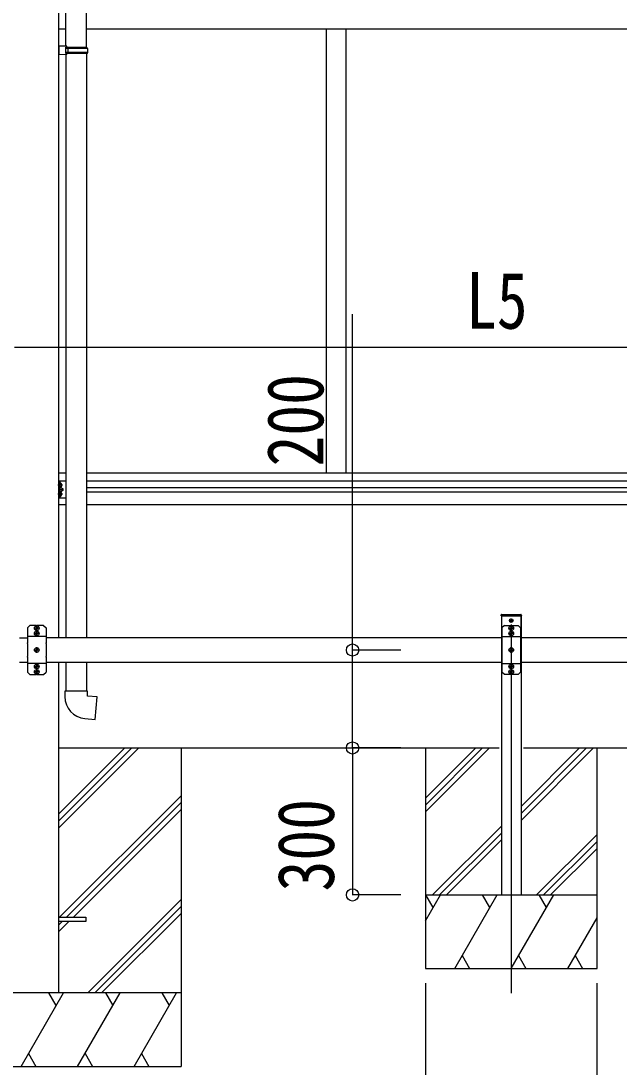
# Model space of a CAD drawing. Units: millimetres, scale not verified. Extents: x -14718 to 14718, y -10395 to 10395.
# Drawn here: x -3736 to -2515, y -5545 to -3409 of the extents above; entities that cross this region are included whole.
import ezdxf
from ezdxf.enums import TextEntityAlignment as Align

# ---------------------------------------------------------------- set-up
doc = ezdxf.new("R2010")
doc.units = ezdxf.units.MM
doc.header["$LTSCALE"] = 40
for name, color, linetype in [('0-3_YKK_12', 2, 'Continuous'), ('0-4_YKK_13', 4, 'Continuous'), ('0-5_YKK_A1', 4, 'Continuous'), ('0-6_YKK_D', 6, 'Continuous')]:
    doc.layers.add(name, color=color, linetype=linetype)
doc.styles.add('ＭＳ ゴシック', font='')
doc.styles.get('ＭＳ ゴシック').set_extended_font_data('MS Gothic')

msp = doc.modelspace()

# ---------------------------------------------------------------- linework, layer by layer
at = {"layer": '0-3_YKK_12'}
for p, q in [((-2739.23, -4633.58), (-2730.93, -4633.58)), ((-2735.08, -4637.73), (-2735.08, -4629.43)), ((-3697.84, -4649.08), (-3709.31, -4649.08)), ((-3703.58, -4654.82), (-3703.58, -4643.35)), ((-3703.58, -4665.82), (-3703.58, -4654.35)), ((-2740.81, -4649.08), (-2729.34, -4649.08)), ((-2735.08, -4641.62), (-2735.08, -5394.45)), ((-2735.08, -4654.82), (-2735.08, -4643.35)), ((-2735.08, -4665.82), (-2735.08, -4654.35)), ((-3697.84, -4660.08), (-3709.31, -4660.08)), ((-2740.81, -4660.08), (-2729.34, -4660.08)), ((-3697.84, -4693.58), (-3709.31, -4693.58)), ((-3703.58, -4699.32), (-3703.58, -4687.85)), ((-2740.81, -4693.58), (-2729.34, -4693.58)), ((-2735.08, -4699.32), (-2735.08, -4687.85)), ((-3697.84, -4727.08), (-3709.31, -4727.08)), ((-3697.84, -4738.08), (-3709.31, -4738.08)), ((-3703.58, -4732.82), (-3703.58, -4721.35)), ((-3703.58, -4743.82), (-3703.58, -4732.35)), ((-2740.81, -4727.08), (-2729.34, -4727.08)), ((-2740.81, -4738.08), (-2729.34, -4738.08)), ((-2735.08, -4732.82), (-2735.08, -4721.35)), ((-2735.08, -4743.82), (-2735.08, -4732.35))]:
    msp.add_line(p, q, dxfattribs=at)
at = {"layer": '0-4_YKK_13'}
for p, q in [((-3644.38, -3460.96), (-3644.38, -2516.83)), ((-3602.38, -3463.52), (-3602.38, -2514.27)), ((-3642.38, -3461.02), (-3658.38, -3460.55)), ((-3658.38, -3460.55), (-3658.38, -3478.49)), ((-3642.38, -3478.02), (-3658.38, -3478.49)), ((-3642.38, -3463.02), (-3644.38, -3463.02)), ((-3601.38, -3463.52), (-3644.38, -3463.52)), ((-3600.38, -3465.52), (-3644.38, -3465.52)), ((-3600.38, -3473.52), (-3644.38, -3473.52)), ((-3601.38, -3475.52), (-3644.38, -3475.52)), ((-3644.38, -3478.07), (-3644.38, -4668.58)), ((-3642.38, -3463.02), (-3642.38, -3461.02)), ((-3642.38, -3478.02), (-3642.38, -3476.02)), ((-3639.9, -3465.52), (-3639.47, -3463.52)), ((-3602.38, -3475.52), (-3602.38, -4668.58)), ((-3600.38, -3465.52), (-3601.38, -3463.52)), ((-3600.38, -3473.52), (-3601.38, -3475.52)), ((-3600.38, -3465.52), (-3600.38, -3473.52)), ((-3651, -4357.08), (-3660.88, -4357.08)), ((-3658.38, -4383.58), (-3658.38, -4348.58)), ((-3644.38, -4348.58), (-3658.38, -4348.58)), ((-3655.88, -4383.58), (-3655.88, -4348.58)), ((-3655.88, -4361.23), (-3655.88, -4352.93)), ((-3655.18, -4352.43), (-3655.38, -4352.43)), ((-3652.7, -4356.57), (-3653.5, -4356.62)), ((-3653.5, -4356.62), (-3653.5, -4357.53)), ((-3651, -4375.08), (-3660.88, -4375.08)), ((-3655.88, -4366.08), (-3648.88, -4366.08)), ((-3655.88, -4379.23), (-3655.88, -4370.92)), ((-3655.18, -4361.73), (-3655.38, -4361.73)), ((-3655.18, -4370.42), (-3655.38, -4370.42)), ((-3652.7, -4357.58), (-3653.5, -4357.53)), ((-3652.7, -4374.57), (-3653.5, -4374.62)), ((-3653.5, -4374.62), (-3653.5, -4375.52)), ((-3652.7, -4375.58), (-3653.5, -4375.52)), ((-3644.38, -4383.58), (-3658.38, -4383.58)), ((-3655.18, -4379.73), (-3655.38, -4379.73)), ((-2755.58, -4623.58), (-2755.48, -4622.02)), ((-2754.58, -4623.58), (-2755.58, -4623.58)), ((-2754.58, -4623.58), (-2715.57, -4623.58)), ((-2754.48, -4621.08), (-2715.67, -4621.08)), ((-2737.13, -4633.23), (-2737.13, -4633.93)), ((-2737.13, -4633.23), (-2735.93, -4633.23)), ((-2737.13, -4633.93), (-2735.93, -4633.93)), ((-2735.43, -4631.53), (-2734.73, -4631.53)), ((-2735.43, -4631.53), (-2735.43, -4632.73)), ((-2735.43, -4634.43), (-2735.43, -4635.63)), ((-2734.73, -4631.53), (-2734.73, -4632.73)), ((-2734.73, -4634.43), (-2734.73, -4635.63)), ((-2734.23, -4633.23), (-2733.03, -4633.23)), ((-2734.23, -4633.93), (-2733.03, -4633.93)), ((-2733.03, -4633.23), (-2733.03, -4633.93)), ((-3717.58, -4643.58), (-3722.58, -4648.58)), ((-3722.58, -4648.58), (-3722.58, -4678.87)), ((-3704.29, -4643.58), (-3717.58, -4643.58)), ((-3705.95, -4648.49), (-3704.92, -4648.47)), ((-3705.95, -4649.67), (-3704.92, -4649.69)), ((-3704.92, -4648.47), (-3704.31, -4648.35)), ((-3704.92, -4649.69), (-3704.31, -4649.81)), ((-3704.19, -4647.74), (-3704.31, -4648.35)), ((-3704.19, -4650.42), (-3704.31, -4649.81)), ((-3704.17, -4646.7), (-3704.19, -4647.74)), ((-3704.17, -4651.46), (-3704.19, -4650.42)), ((-3702.98, -4646.7), (-3702.97, -4647.74)), ((-3702.98, -4651.46), (-3702.97, -4650.42)), ((-3702.97, -4647.74), (-3702.85, -4648.35)), ((-3702.97, -4650.42), (-3702.85, -4649.81)), ((-3689.58, -4643.58), (-3702.86, -4643.58)), ((-3702.24, -4648.47), (-3702.85, -4648.35)), ((-3702.24, -4649.69), (-3702.85, -4649.81)), ((-3701.2, -4648.49), (-3702.24, -4648.47)), ((-3701.2, -4649.67), (-3702.24, -4649.69)), ((-3689.58, -4643.58), (-3684.58, -4648.58)), ((-3684.58, -4648.58), (-3684.58, -4678.87)), ((-2749.08, -4643.58), (-2754.08, -4648.58)), ((-2754.08, -4648.58), (-2754.08, -4678.87)), ((-2749.08, -4643.58), (-2735.79, -4643.58)), ((-2737.45, -4648.49), (-2736.41, -4648.47)), ((-2737.45, -4649.67), (-2736.41, -4649.69)), ((-2736.41, -4648.47), (-2735.81, -4648.35)), ((-2736.41, -4649.69), (-2735.81, -4649.81)), ((-2735.69, -4647.74), (-2735.81, -4648.35)), ((-2735.69, -4650.42), (-2735.81, -4649.81)), ((-2735.67, -4646.7), (-2735.69, -4647.74)), ((-2735.67, -4651.46), (-2735.69, -4650.42)), ((-2735.43, -4635.63), (-2734.73, -4635.63)), ((-2734.48, -4646.7), (-2734.46, -4647.74)), ((-2734.48, -4651.46), (-2734.46, -4650.42)), ((-2734.46, -4647.74), (-2734.35, -4648.35)), ((-2734.46, -4650.42), (-2734.35, -4649.81)), ((-2734.36, -4643.58), (-2721.08, -4643.58)), ((-2733.74, -4648.47), (-2734.35, -4648.35)), ((-2733.74, -4649.69), (-2734.35, -4649.81)), ((-2732.7, -4648.49), (-2733.74, -4648.47)), ((-2732.7, -4649.67), (-2733.74, -4649.69)), ((-2721.08, -4643.58), (-2716.08, -4648.58)), ((-2716.08, -4648.58), (-2716.08, -4678.87)), ((-3684.58, -4665.98), (-3722.58, -4665.98)), ((-3705.95, -4659.49), (-3704.92, -4659.47)), ((-3705.95, -4660.67), (-3704.92, -4660.69)), ((-3704.92, -4659.47), (-3704.31, -4659.35)), ((-3704.92, -4660.69), (-3704.31, -4660.81)), ((-3704.19, -4658.74), (-3704.31, -4659.35)), ((-3704.19, -4661.42), (-3704.31, -4660.81)), ((-3704.17, -4657.7), (-3704.19, -4658.74)), ((-3704.17, -4662.46), (-3704.19, -4661.42)), ((-3702.98, -4657.7), (-3702.97, -4658.74)), ((-3702.98, -4662.46), (-3702.97, -4661.42)), ((-3702.97, -4658.74), (-3702.85, -4659.35)), ((-3702.97, -4661.42), (-3702.85, -4660.81)), ((-3702.24, -4659.47), (-3702.85, -4659.35)), ((-3702.24, -4660.69), (-3702.85, -4660.81)), ((-3701.2, -4659.49), (-3702.24, -4659.47)), ((-3701.2, -4660.67), (-3702.24, -4660.69)), ((-2754.08, -4665.98), (-2716.08, -4665.98)), ((-2737.45, -4659.49), (-2736.41, -4659.47)), ((-2737.45, -4660.67), (-2736.41, -4660.69)), ((-2736.41, -4659.47), (-2735.81, -4659.35)), ((-2736.41, -4660.69), (-2735.81, -4660.81)), ((-2735.69, -4658.74), (-2735.81, -4659.35)), ((-2735.69, -4661.42), (-2735.81, -4660.81)), ((-2735.67, -4657.7), (-2735.69, -4658.74)), ((-2735.67, -4662.46), (-2735.69, -4661.42)), ((-2734.48, -4657.7), (-2734.46, -4658.74)), ((-2734.48, -4662.46), (-2734.46, -4661.42)), ((-2734.46, -4658.74), (-2734.35, -4659.35)), ((-2734.46, -4661.42), (-2734.35, -4660.81)), ((-2733.74, -4659.47), (-2734.35, -4659.35)), ((-2733.74, -4660.69), (-2734.35, -4660.81)), ((-2732.7, -4659.49), (-2733.74, -4659.47)), ((-2732.7, -4660.67), (-2733.74, -4660.69)), ((-3722.58, -4680.3), (-3722.58, -4706.87)), ((-3705.95, -4692.99), (-3704.92, -4692.97)), ((-3705.95, -4694.17), (-3704.92, -4694.19)), ((-3704.92, -4692.97), (-3704.31, -4692.85)), ((-3704.92, -4694.19), (-3704.31, -4694.31)), ((-3704.19, -4692.24), (-3704.31, -4692.85)), ((-3704.19, -4694.92), (-3704.31, -4694.31)), ((-3704.17, -4691.2), (-3704.19, -4692.24)), ((-3704.17, -4695.96), (-3704.19, -4694.92)), ((-3702.98, -4691.2), (-3702.97, -4692.24)), ((-3702.98, -4695.96), (-3702.97, -4694.92)), ((-3702.97, -4692.24), (-3702.85, -4692.85)), ((-3702.97, -4694.92), (-3702.85, -4694.31)), ((-3702.24, -4692.97), (-3702.85, -4692.85)), ((-3702.24, -4694.19), (-3702.85, -4694.31)), ((-3701.2, -4692.99), (-3702.24, -4692.97)), ((-3701.2, -4694.17), (-3702.24, -4694.19)), ((-3684.58, -4680.3), (-3684.58, -4706.87)), ((-2754.08, -4680.3), (-2754.08, -4706.87)), ((-2737.45, -4692.99), (-2736.41, -4692.97)), ((-2737.45, -4694.17), (-2736.41, -4694.19)), ((-2736.41, -4692.97), (-2735.81, -4692.85)), ((-2736.41, -4694.19), (-2735.81, -4694.31)), ((-2735.69, -4692.24), (-2735.81, -4692.85)), ((-2735.69, -4694.92), (-2735.81, -4694.31)), ((-2735.67, -4691.2), (-2735.69, -4692.24)), ((-2735.67, -4695.96), (-2735.69, -4694.92)), ((-2734.48, -4691.2), (-2734.46, -4692.24)), ((-2734.48, -4695.96), (-2734.46, -4694.92)), ((-2734.46, -4692.24), (-2734.35, -4692.85)), ((-2734.46, -4694.92), (-2734.35, -4694.31)), ((-2733.74, -4692.97), (-2734.35, -4692.85)), ((-2733.74, -4694.19), (-2734.35, -4694.31)), ((-2732.7, -4692.99), (-2733.74, -4692.97)), ((-2732.7, -4694.17), (-2733.74, -4694.19)), ((-2716.08, -4680.3), (-2716.08, -4706.87)), ((-3722.58, -4708.3), (-3722.58, -4738.58)), ((-3684.58, -4708.3), (-3684.58, -4738.58)), ((-3644.38, -4718.58), (-3644.38, -4777.72)), ((-3602.38, -4718.58), (-3602.38, -4777.72)), ((-2754.08, -4708.3), (-2754.08, -4738.58)), ((-2716.08, -4708.3), (-2716.08, -4738.58)), ((-3684.58, -4721.18), (-3722.58, -4721.18)), ((-3717.58, -4743.58), (-3722.58, -4738.58)), ((-3705.95, -4726.49), (-3704.92, -4726.47)), ((-3705.95, -4727.67), (-3704.92, -4727.69)), ((-3705.95, -4737.49), (-3704.92, -4737.47)), ((-3705.95, -4738.67), (-3704.92, -4738.69)), ((-3704.92, -4726.47), (-3704.31, -4726.35)), ((-3704.92, -4727.69), (-3704.31, -4727.81)), ((-3704.92, -4737.47), (-3704.31, -4737.35)), ((-3704.92, -4738.69), (-3704.31, -4738.81)), ((-3704.19, -4725.74), (-3704.31, -4726.35)), ((-3704.19, -4728.42), (-3704.31, -4727.81)), ((-3704.19, -4736.74), (-3704.31, -4737.35)), ((-3704.19, -4739.42), (-3704.31, -4738.81)), ((-3704.17, -4724.7), (-3704.19, -4725.74)), ((-3704.17, -4729.46), (-3704.19, -4728.42)), ((-3704.17, -4735.7), (-3704.19, -4736.74)), ((-3704.17, -4740.46), (-3704.19, -4739.42)), ((-3702.98, -4724.7), (-3702.97, -4725.74)), ((-3702.98, -4729.46), (-3702.97, -4728.42)), ((-3702.98, -4735.7), (-3702.97, -4736.74)), ((-3702.98, -4740.46), (-3702.97, -4739.42)), ((-3702.97, -4725.74), (-3702.85, -4726.35)), ((-3702.97, -4728.42), (-3702.85, -4727.81)), ((-3702.97, -4736.74), (-3702.85, -4737.35)), ((-3702.97, -4739.42), (-3702.85, -4738.81)), ((-3702.24, -4726.47), (-3702.85, -4726.35)), ((-3702.24, -4727.69), (-3702.85, -4727.81)), ((-3702.24, -4737.47), (-3702.85, -4737.35)), ((-3702.24, -4738.69), (-3702.85, -4738.81)), ((-3701.2, -4726.49), (-3702.24, -4726.47)), ((-3701.2, -4727.67), (-3702.24, -4727.69)), ((-3701.2, -4737.49), (-3702.24, -4737.47)), ((-3701.2, -4738.67), (-3702.24, -4738.69)), ((-3689.58, -4743.58), (-3684.58, -4738.58)), ((-2754.08, -4721.18), (-2716.08, -4721.18)), ((-2749.08, -4743.58), (-2754.08, -4738.58)), ((-2737.45, -4726.49), (-2736.41, -4726.47)), ((-2737.45, -4727.67), (-2736.41, -4727.69)), ((-2737.45, -4737.49), (-2736.41, -4737.47)), ((-2737.45, -4738.67), (-2736.41, -4738.69)), ((-2736.41, -4726.47), (-2735.81, -4726.35)), ((-2736.41, -4727.69), (-2735.81, -4727.81)), ((-2736.41, -4737.47), (-2735.81, -4737.35)), ((-2736.41, -4738.69), (-2735.81, -4738.81)), ((-2735.69, -4725.74), (-2735.81, -4726.35)), ((-2735.69, -4728.42), (-2735.81, -4727.81)), ((-2735.69, -4736.74), (-2735.81, -4737.35)), ((-2735.69, -4739.42), (-2735.81, -4738.81)), ((-2735.67, -4724.7), (-2735.69, -4725.74)), ((-2735.67, -4729.46), (-2735.69, -4728.42)), ((-2735.67, -4735.7), (-2735.69, -4736.74)), ((-2735.67, -4740.46), (-2735.69, -4739.42)), ((-2734.48, -4724.7), (-2734.46, -4725.74)), ((-2734.48, -4729.46), (-2734.46, -4728.42)), ((-2734.48, -4735.7), (-2734.46, -4736.74)), ((-2734.48, -4740.46), (-2734.46, -4739.42)), ((-2734.46, -4725.74), (-2734.35, -4726.35)), ((-2734.46, -4728.42), (-2734.35, -4727.81)), ((-2734.46, -4736.74), (-2734.35, -4737.35)), ((-2734.46, -4739.42), (-2734.35, -4738.81)), ((-2733.74, -4726.47), (-2734.35, -4726.35)), ((-2733.74, -4727.69), (-2734.35, -4727.81)), ((-2733.74, -4737.47), (-2734.35, -4737.35)), ((-2733.74, -4738.69), (-2734.35, -4738.81)), ((-2732.7, -4726.49), (-2733.74, -4726.47)), ((-2732.7, -4727.67), (-2733.74, -4727.69)), ((-2732.7, -4737.49), (-2733.74, -4737.47)), ((-2732.7, -4738.67), (-2733.74, -4738.69)), ((-2721.08, -4743.58), (-2716.08, -4738.58)), ((-3717.58, -4743.58), (-3704.29, -4743.58)), ((-3702.86, -4743.58), (-3689.58, -4743.58)), ((-2735.79, -4743.58), (-2749.08, -4743.58)), ((-2721.08, -4743.58), (-2734.36, -4743.58)), ((-3600.38, -4777.72), (-3646.38, -4777.72)), ((-3646.38, -4777.72), (-3646.38, -4788.63)), ((-3600.38, -4787.72), (-3600.38, -4777.72)), ((-3658.38, -5239.08), (-3603.58, -5239.08))]:
    msp.add_line(p, q, dxfattribs=at)
for points in [[(-3642.38, -3476.02), (-3644.38, -3476.02), (-3644.38, -3463.02)], [(-3639.9, -3465.52), (-3639.9, -3473.52), (-3639.47, -3475.52)], [(-3654.99, -4370.45), (-3648.88, -4366.08), (-3654.99, -4361.71)], [(-2714.67, -4622.02), (-2714.58, -4623.58), (-2715.57, -4623.58)], [(-3605.3, -4833.46), (-3584.46, -4835.28), (-3580.45, -4789.46), (-3600.38, -4787.72)], [(-3603.58, -5239.08), (-3603.58, -5248.08), (-3658.38, -5248.08)]]:
    msp.add_lwpolyline(points, dxfattribs=at)
for centre, radius in [((-2735.08, -4633.58), 3.75), ((-3703.58, -4649.08), 4.74), ((-3703.58, -4660.08), 4.74), ((-2735.08, -4649.08), 4.74), ((-2735.08, -4660.08), 4.74), ((-3703.58, -4693.58), 4.74), ((-2735.08, -4693.58), 4.74), ((-3703.58, -4727.08), 4.74), ((-3703.58, -4738.08), 4.74), ((-2735.08, -4727.08), 4.74), ((-2735.08, -4738.08), 4.74)]:
    msp.add_circle(centre, radius, dxfattribs=at)
for centre, radius, start, end in [((-3655.38, -4352.93), 0.5, 90, 180), ((-3655.18, -4353.23), 0.8, 47.76419, 90), ((-3658.68, -4357.08), 6, 4.82796, 47.76419), ((-3655.38, -4361.23), 0.5, 180, 270), ((-3655.38, -4370.92), 0.5, 90, 180), ((-3655.18, -4360.93), 0.8, 270, 312.23581), ((-3655.18, -4371.22), 0.8, 47.76419, 90), ((-3658.68, -4357.08), 6, 312.23581, 355.17204), ((-3658.68, -4375.08), 6, 4.82796, 47.76419), ((-3658.68, -4375.08), 6, 312.23581, 355.17204), ((-3655.38, -4379.23), 0.5, 180, 270), ((-3655.18, -4378.93), 0.8, 270, 312.23581), ((-2754.48, -4622.08), 1, 90, 176.5), ((-2735.93, -4632.73), 0.5, 270, 0), ((-2735.93, -4634.43), 0.5, 0, 90), ((-2734.23, -4632.73), 0.5, 180, 270), ((-2734.23, -4634.43), 0.5, 90, 180), ((-2715.67, -4622.08), 1, 3.5, 90), ((-3703.58, -4649.08), 2.45, 165.9892, 194.0108), ((-3703.58, -4642.88), 1, 224.427, 315.573), ((-3703.58, -4649.08), 2.45, 75.9892, 104.0108), ((-3703.58, -4649.08), 2.45, 255.9892, 284.0108), ((-3703.58, -4649.08), 2.45, 345.9892, 14.0108), ((-2735.08, -4649.08), 2.45, 165.9892, 194.0108), ((-2735.08, -4642.88), 1, 224.427, 315.573), ((-2735.08, -4649.08), 2.45, 75.9892, 104.0108), ((-2735.08, -4649.08), 2.45, 255.9892, 284.0108), ((-2735.08, -4649.08), 2.45, 345.9892, 14.0108), ((-3703.58, -4660.08), 2.45, 165.9892, 194.0108), ((-3703.58, -4660.08), 2.45, 75.9892, 104.0108), ((-3703.58, -4660.08), 2.45, 255.9892, 284.0108), ((-3703.58, -4660.08), 2.45, 345.9892, 14.0108), ((-2735.08, -4660.08), 2.45, 165.9892, 194.0108), ((-2735.08, -4660.08), 2.45, 75.9892, 104.0108), ((-2735.08, -4660.08), 2.45, 255.9892, 284.0108), ((-2735.08, -4660.08), 2.45, 345.9892, 14.0108), ((-3723.28, -4679.58), 1, 314.427, 45.573), ((-3703.58, -4693.58), 2.45, 165.9892, 194.0108), ((-3703.58, -4693.58), 2.45, 75.9892, 104.0108), ((-3703.58, -4693.58), 2.45, 255.9892, 284.0108), ((-3703.58, -4693.58), 2.45, 345.9892, 14.0108), ((-3683.88, -4679.58), 1, 134.427, 225.573), ((-2754.78, -4679.58), 1, 314.427, 45.573), ((-2735.08, -4693.58), 2.45, 165.9892, 194.0108), ((-2735.08, -4693.58), 2.45, 75.9892, 104.0108), ((-2735.08, -4693.58), 2.45, 255.9892, 284.0108), ((-2735.08, -4693.58), 2.45, 345.9892, 14.0108), ((-2715.38, -4679.58), 1, 134.427, 225.573), ((-3723.28, -4707.58), 1, 314.427, 45.573), ((-3683.88, -4707.58), 1, 134.427, 225.573), ((-2754.78, -4707.58), 1, 314.427, 45.573), ((-2715.38, -4707.58), 1, 134.427, 225.573), ((-3703.58, -4727.08), 2.45, 165.9892, 194.0108), ((-3703.58, -4738.08), 2.45, 165.9892, 194.0108), ((-3703.58, -4727.08), 2.45, 75.9892, 104.0108), ((-3703.58, -4727.08), 2.45, 255.9892, 284.0108), ((-3703.58, -4738.08), 2.45, 75.9892, 104.0108), ((-3703.58, -4738.08), 2.45, 255.9892, 284.0108), ((-3703.58, -4727.08), 2.45, 345.9892, 14.0108), ((-3703.58, -4738.08), 2.45, 345.9892, 14.0108), ((-2735.08, -4727.08), 2.45, 165.9892, 194.0108), ((-2735.08, -4738.08), 2.45, 165.9892, 194.0108), ((-2735.08, -4727.08), 2.45, 75.9892, 104.0108), ((-2735.08, -4727.08), 2.45, 255.9892, 284.0108), ((-2735.08, -4738.08), 2.45, 75.9892, 104.0108), ((-2735.08, -4738.08), 2.45, 255.9892, 284.0108), ((-2735.08, -4727.08), 2.45, 345.9892, 14.0108), ((-2735.08, -4738.08), 2.45, 345.9892, 14.0108), ((-3703.58, -4744.28), 1, 44.427, 135.573), ((-2735.08, -4744.28), 1, 44.427, 135.573), ((-3601.38, -4788.63), 45, 180, 265)]:
    msp.add_arc(centre, radius, start, end, dxfattribs=at)
at = {"layer": '0-5_YKK_A1'}
for p, q in [((-3658.38, -4668.58), (-3658.38, -2263.58)), ((-3658.38, -3425.08), (-3644.38, -3425.08)), ((-3602.38, -3425.08), (-1811.78, -3425.08)), ((-3113.08, -3425.08), (-3113.08, -4332.08)), ((-3113.08, -3425.08), (-3113.08, -4332.08)), ((-3073.08, -3425.08), (-3073.08, -4332.08)), ((-3658.38, -4332.08), (-3644.38, -4332.08)), ((-3602.38, -4332.08), (-1811.78, -4332.08)), ((-3658.38, -4348.08), (-3644.38, -4348.08)), ((-3602.38, -4348.08), (-1811.78, -4348.08)), ((-3602.38, -4361.58), (-1853.78, -4361.58)), ((-3602.38, -4370.58), (-1853.78, -4370.58)), ((-3658.38, -4396.58), (-3644.38, -4396.58)), ((-3602.38, -4396.58), (-1811.78, -4396.58)), ((-2755.08, -4623.58), (-2715.08, -4623.58)), ((-2755.08, -4623.58), (-2755.08, -5193.58)), ((-2715.08, -4648.92), (-2715.08, -4623.58)), ((-2715.08, -4623.58), (-2715.08, -5193.58)), ((-3738.78, -4668.58), (-3722.58, -4668.58)), ((-2755.08, -4668.58), (-3684.58, -4668.58)), ((-1785.58, -4668.58), (-2715.08, -4668.58)), ((-3738.78, -4718.58), (-3722.58, -4718.58)), ((-3684.58, -4718.58), (-2755.08, -4718.58)), ((-3658.38, -5393.58), (-3658.38, -4718.58)), ((-2715.08, -4718.58), (-1785.58, -4718.58)), ((-3658.38, -4893.58), (-2760.08, -4893.58)), ((-3658.38, -5028.12), (-3523.83, -4893.58)), ((-3658.38, -5042.27), (-3509.69, -4893.58)), ((-3658.38, -5056.41), (-3495.55, -4893.58)), ((-3409.08, -4893.58), (-3409.08, -5543.58)), ((-2910.08, -4893.58), (-2910.08, -5343.58)), ((-2910.08, -4995.93), (-2807.73, -4893.58)), ((-2910.08, -5010.07), (-2793.58, -4893.58)), ((-2910.08, -5024.21), (-2779.44, -4893.58)), ((-2715.08, -5041.34), (-2567.31, -4893.58)), ((-2715.08, -5027.2), (-2581.45, -4893.58)), ((-2715.08, -5013.06), (-2595.59, -4893.58)), ((-2710.08, -4893.58), (-1739.08, -4893.58)), ((-2560.08, -5343.58), (-2560.08, -4893.58)), ((-3657.2, -5239.08), (-3409.08, -4990.96)), ((-3643.06, -5239.08), (-3409.08, -5005.1)), ((-3628.92, -5239.08), (-3409.08, -5019.24)), ((-2895.6, -5193.58), (-2755.08, -5053.06)), ((-2881.46, -5193.58), (-2755.08, -5067.2)), ((-2867.31, -5193.58), (-2755.08, -5081.35)), ((-2683.46, -5193.58), (-2560.08, -5070.19)), ((-2669.32, -5193.58), (-2560.08, -5084.34)), ((-2655.18, -5193.58), (-2560.08, -5098.48)), ((-3599.57, -5393.58), (-3409.08, -5203.09)), ((-2910.08, -5246.7), (-2879.41, -5193.58)), ((-2910.08, -5193.58), (-2560.08, -5193.58)), ((-2894.41, -5219.56), (-2909.41, -5193.58)), ((-2850.54, -5343.58), (-2763.94, -5193.58)), ((-2778.94, -5219.56), (-2793.94, -5193.58)), ((-2755.08, -5193.58), (-2715.08, -5193.58)), ((-2735.07, -5343.58), (-2648.47, -5193.58)), ((-2663.47, -5219.56), (-2678.47, -5193.58)), ((-3585.43, -5393.58), (-3409.08, -5217.23)), ((-3571.29, -5393.58), (-3409.08, -5231.37)), ((-3658.38, -5254.4), (-3652.06, -5248.08)), ((-3658.38, -5268.54), (-3637.92, -5248.08)), ((-2619.6, -5343.58), (-2560.08, -5240.48)), ((-2835.54, -5317.6), (-2820.54, -5343.58)), ((-2720.07, -5317.6), (-2705.07, -5343.58)), ((-2604.6, -5317.6), (-2589.6, -5343.58)), ((-2910.08, -5343.58), (-2560.08, -5343.58)), ((-3409.08, -5393.58), (-4209.08, -5393.58)), ((-3735.65, -5543.58), (-3649.05, -5393.58)), ((-3664.05, -5419.56), (-3679.05, -5393.58)), ((-3620.18, -5543.58), (-3533.58, -5393.58)), ((-3563.58, -5393.58), (-3548.58, -5419.56)), ((-3504.71, -5543.58), (-3418.11, -5393.58)), ((-3448.11, -5393.58), (-3433.11, -5419.56)), ((-3409.15, -5393.58), (-3409.08, -5393.5)), ((-3720.65, -5517.6), (-3705.65, -5543.58)), ((-3605.18, -5517.6), (-3590.18, -5543.58)), ((-3489.71, -5517.6), (-3474.71, -5543.58)), ((-4209.08, -5543.58), (-3409.08, -5543.58))]:
    msp.add_line(p, q, dxfattribs=at)
at = {"layer": '0-6_YKK_D'}
for p, q in [((-3748.78, -4075.23), (-1721.38, -4075.23)), ((-2960.33, -4693.58), (-3060.01, -4693.58)), ((-2960.33, -4893.58), (-3060.01, -4893.58)), ((-2960.33, -4893.58), (-3060.01, -4893.58)), ((-3059.01, -4893.58), (-3059.01, -5193.58)), ((-2960.33, -5193.58), (-3060.01, -5193.58)), ((-2910.33, -5373.58), (-2910.33, -5644.58)), ((-2560.33, -5373.58), (-2560.33, -5644.58))]:
    msp.add_line(p, q, dxfattribs=at)
msp.add_lwpolyline([(-3059.01, -4893.58), (-3059.01, -4693.58), (-3059.01, -4008.18)], dxfattribs=at)
for centre in [(-3059.01, -4693.58), (-3059.01, -4893.58), (-3059.01, -4893.58), (-3059.01, -5193.58)]:
    msp.add_circle(centre, 12.5, dxfattribs=at)

# ---------------------------------------------------------------- texts
at = {"layer": '0-6_YKK_D', "style": 'ＭＳ ゴシック', "width": 0.8}
msp.add_text('L5', height=115.5, dxfattribs=at).set_placement((-2827.48, -4072.23), align=Align.BOTTOM_LEFT)
for s, p in [('200', (-3084.01, -4318.78)), ('300', (-3062.35, -5186.38))]:
    msp.add_text(s, height=115.5, rotation=90, dxfattribs=at).set_placement(p, align=Align.BOTTOM_LEFT)

doc.saveas('drawing.dxf')
